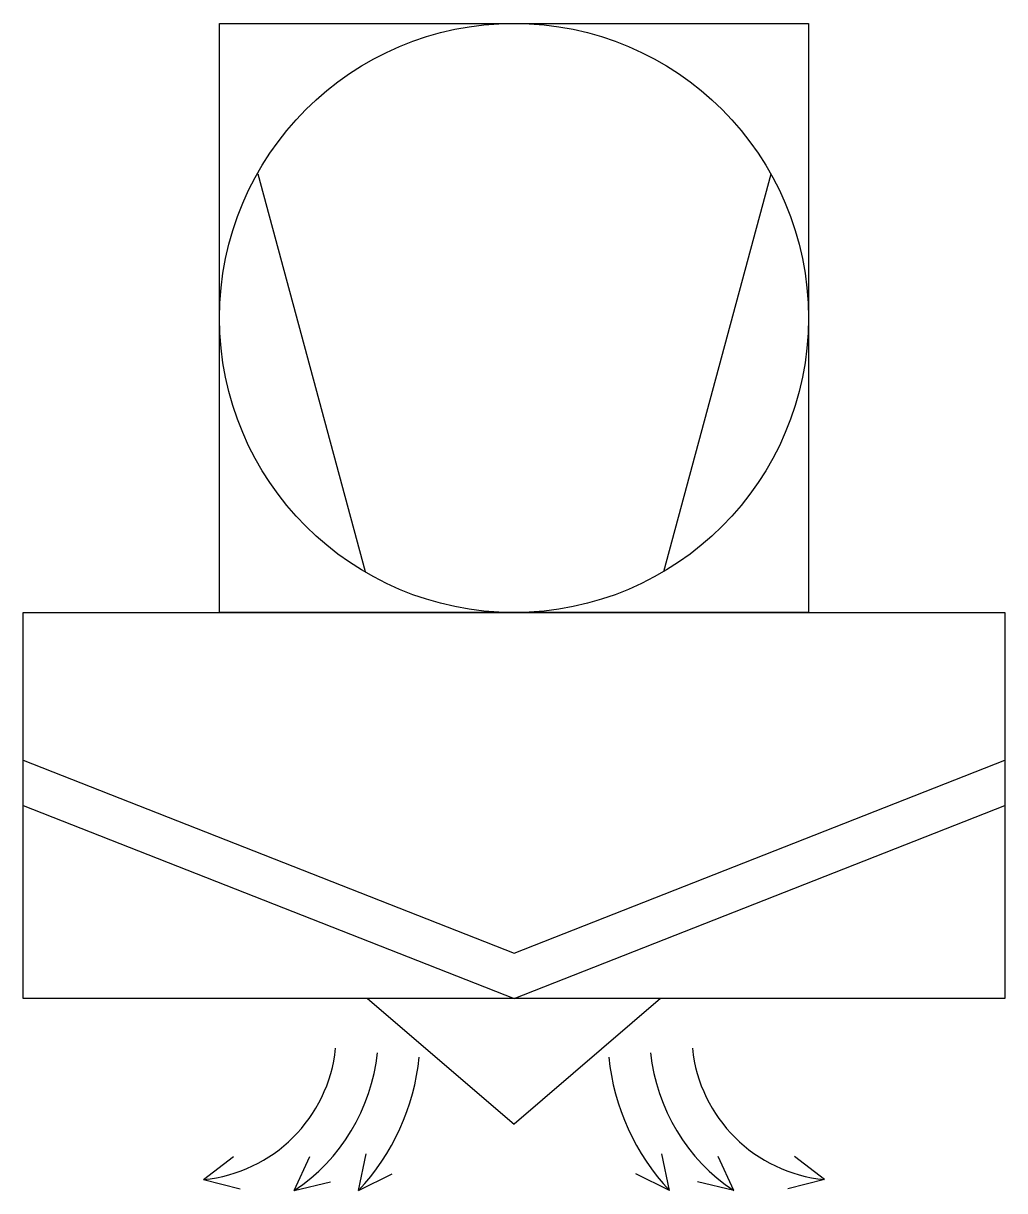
# Model space of a CAD drawing. Header units: millimetres. Extents: x -350 to 350, y -137 to 695.
import ezdxf

# ---------------------------------------------------------------- set-up
doc = ezdxf.new("R2010")
doc.units = ezdxf.units.MM

msp = doc.modelspace()

# ---------------------------------------------------------------- linework, layer by layer
at = {"color": 0, "linetype": 'ByBlock', "lineweight": -2}
for p, q in [((-210, 695), (210, 695)), ((-210, 275), (-210, 695)), ((210, 695), (210, 275)), ((-105.85, 303.96), (-182.48, 587.54)), ((183.17, 587.54), (106.57, 304.05)), ((-350, 275), (350, 275)), ((-350, 0), (-350, 275)), ((210, 275), (-210, 275)), ((350, 275), (350, 0)), ((-350, 169.73), (0, 32.23)), ((0, 32.23), (350, 169.73)), ((-350, 137.5), (0, 0)), ((0, 0), (350, 137.5)), ((350, 0), (-350, 0)), ((-104.57, 0), (0, -89.63)), ((104.57, 0), (0, -89.63)), ((-221.37, -129.21), (-200.18, -112.82)), ((-156.87, -137.08), (-145.56, -112.8)), ((-110.82, -137.04), (-105.42, -110.81)), ((110.82, -137.04), (105.42, -110.81)), ((156.87, -137.08), (145.56, -112.8)), ((221.37, -129.21), (200.18, -112.82)), ((-221.37, -129.21), (-195.38, -135.68)), ((-156.87, -137.08), (-130.8, -130.91)), ((-110.82, -137.04), (-86.88, -125.04)), ((110.82, -137.04), (86.88, -125.04)), ((156.87, -137.08), (130.8, -130.91)), ((221.37, -129.21), (195.38, -135.68))]:
    msp.add_line(p, q, dxfattribs=at)
msp.add_circle((0, 485), 210, dxfattribs=at)
for centre, radius, start, end in [((-231.7, -24.67), 105.04, 275.64313, 354.01107), ((-231.7, -24.67), 135.04, 303.6516, 354.01107), ((231.7, -24.67), 135.04, 185.98893, 236.3484), ((231.7, -24.67), 105.04, 185.98893, 264.35687), ((-231.7, -24.67), 165.04, 317.08805, 354.01107), ((231.7, -24.67), 165.04, 185.98893, 222.91195)]:
    msp.add_arc(centre, radius, start, end, dxfattribs=at)

doc.saveas('drawing.dxf')
